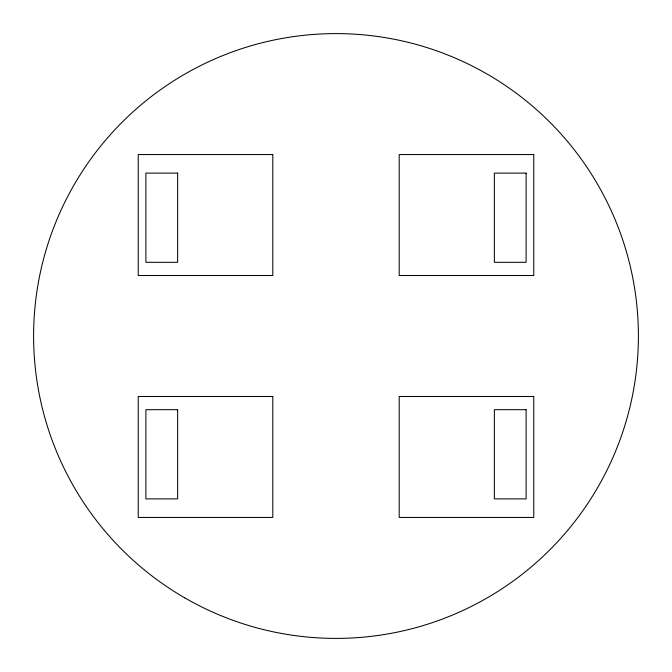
<?xml version="1.0" encoding="UTF-8"?>
<svg xmlns="http://www.w3.org/2000/svg" width="672" height="672" viewBox="0 0 672 672"><rect width="100%" height="100%" fill="white"/><g stroke="black" fill="none" stroke-linecap="round" stroke-linejoin="round"><path stroke-width="1.01" d="M272.798 154.56L138.23 154.56L138.23 275.52L272.798 275.52L272.798 154.56M533.77 154.56L399.202 154.56L399.202 275.52L533.77 275.52L533.77 154.56M177.643 173.107L145.891 173.107L145.891 262.315L177.643 262.315L177.643 173.107M526.109 173.107L494.357 173.107L494.357 262.315L526.109 262.315L526.109 173.107M272.798 396.48L138.23 396.48L138.23 517.44L272.798 517.44L272.798 396.48M533.77 396.48L399.202 396.48L399.202 517.44L533.77 517.44L533.77 396.48M177.643 409.685L145.891 409.685L145.891 498.893L177.643 498.893L177.643 409.685M526.109 409.685L494.357 409.685L494.357 498.893L526.109 498.893L526.109 409.685M184.8 597.887A302.4 302.4 0 0 0 638.4 336A302.4 302.4 0 0 0 184.8 74.113A302.4 302.4 0 0 0 184.8 597.887"/></g></svg>
